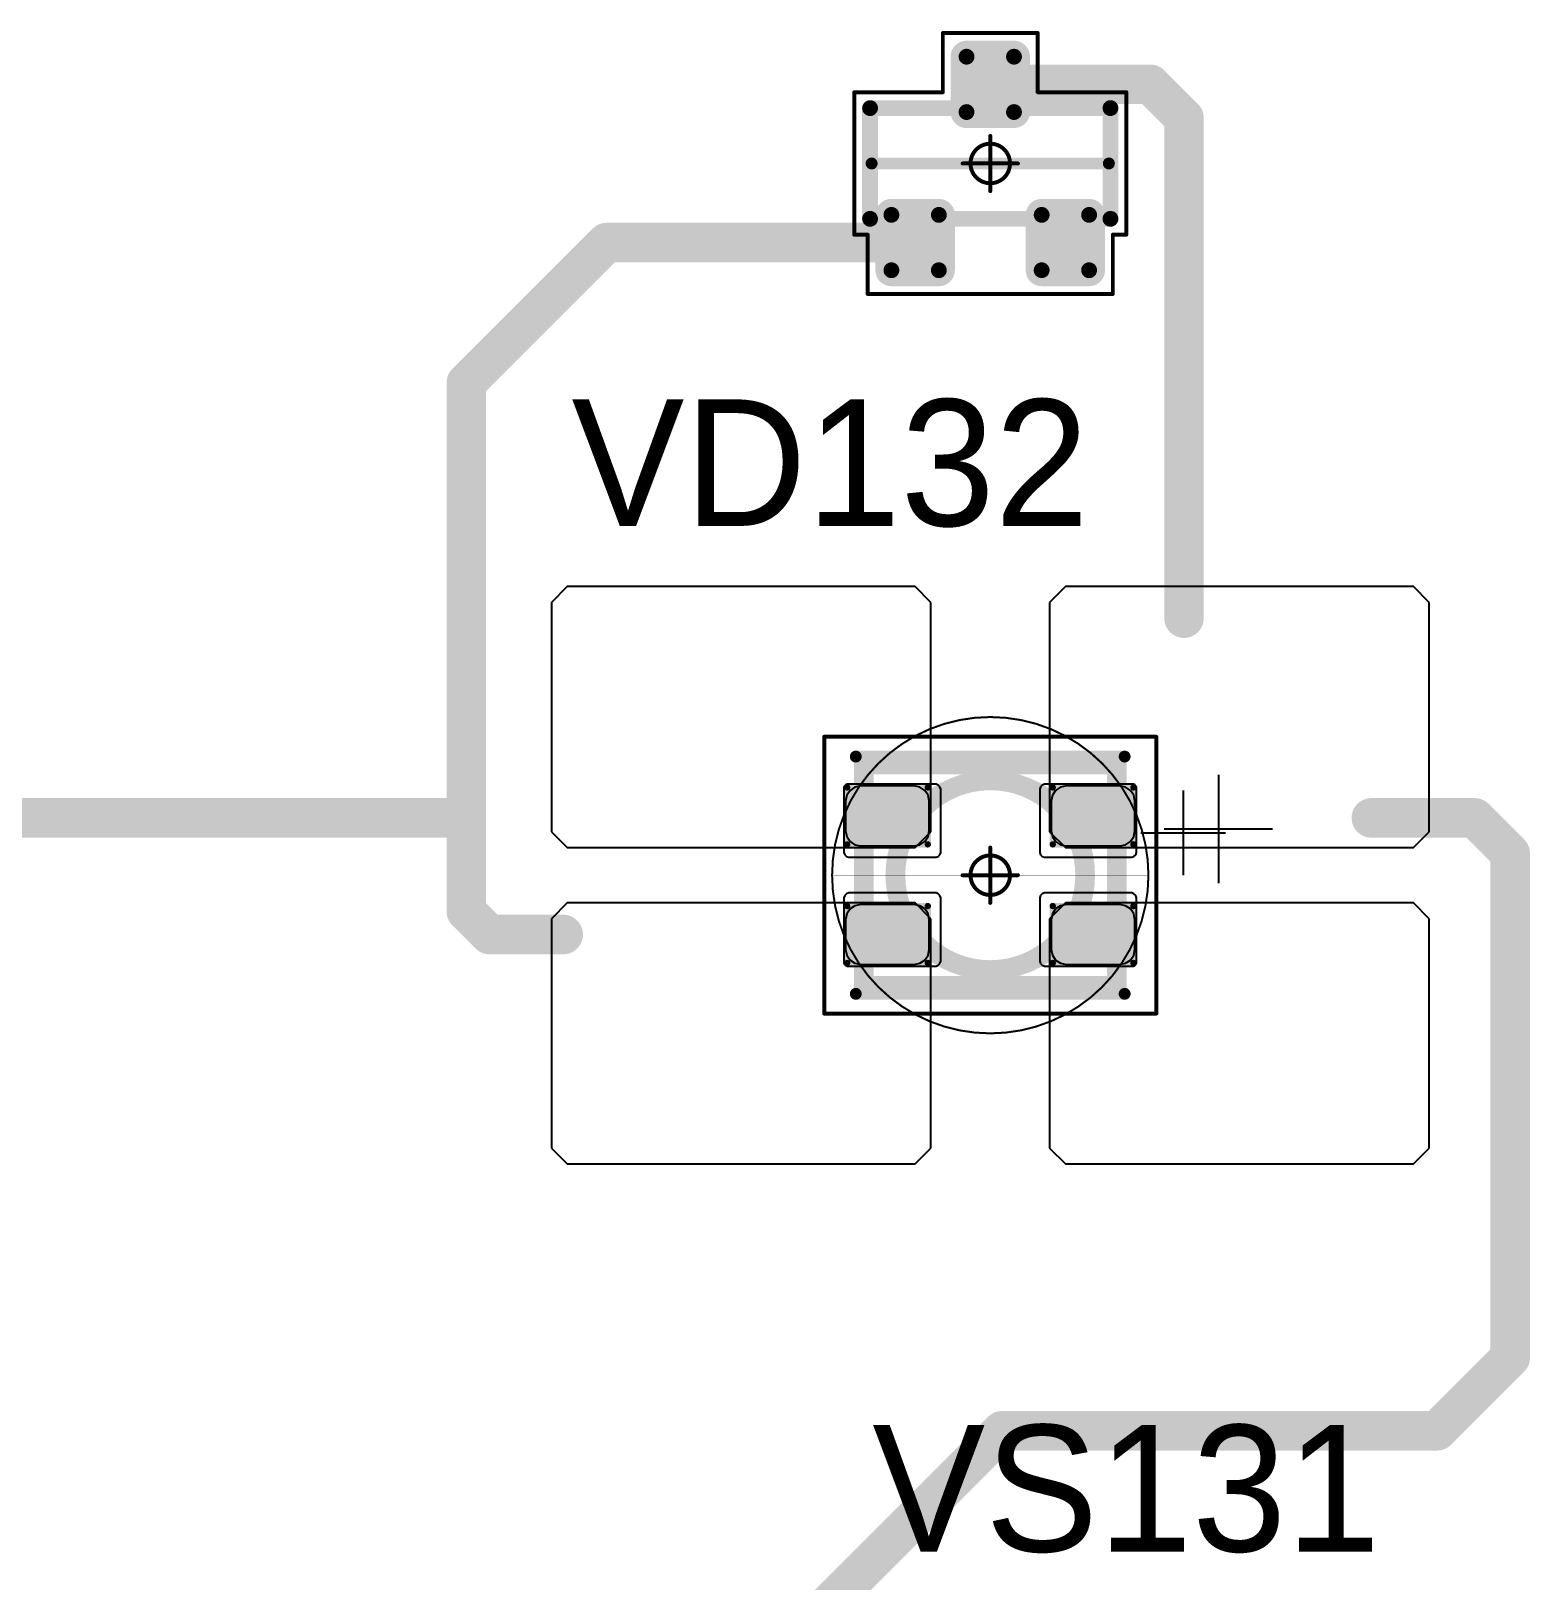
# Model space of a CAD drawing. Header units: millimetres. Extents: x 0 to 400, y 0 to 514.
# Drawn here: x 107.87 to 126.82, y 143.58 to 163.18 of the extents above; entities that cross this region are included whole.
import ezdxf

# ---------------------------------------------------------------- set-up
doc = ezdxf.new("R2010")
doc.units = ezdxf.units.MM
for name, color, linetype in [('Mechanical13', 56, 'Continuous'), ('Mechanical15', 56, 'Continuous'), ('Mechanical2', 216, 'Continuous'), ('TopLayer', 1, 'Continuous'), ('TopOverlay', 2, 'Continuous'), ('TopPaste', 8, 'Continuous'), ('TopSolder', 216, 'Continuous')]:
    doc.layers.add(name, color=color, linetype=linetype)

# ---------------------------------------------------------------- blocks, each defined once
blk = doc.blocks.new('SOT23_50')
at = {"layer": 'Mechanical13', "const_width": 0.2}
for points in [[(-0.7, 1.52), (0.7, 1.52)], [(-0.7, 1.52), (-0.7, -1.52)], [(0.7, 1.52), (0.7, -1.52)], [(-0.7, -1.52), (0.7, -1.52)]]:
    blk.add_lwpolyline(points, dxfattribs=at)
at = {"layer": 'Mechanical13', "const_width": 0.1}
for points in [[(-0.75, 1.52, 1), (-0.65, 1.52, 1)], [(-0.75, 1.52, 1), (-0.65, 1.52, 1)], [(0.65, 1.52, 1), (0.75, 1.52, 1)], [(0.65, 1.52, 1), (0.75, 1.52, 1)], [(-0.75, -1.52, 1), (-0.65, -1.52, 1)], [(-0.75, -1.52, 1), (-0.65, -1.52, 1)], [(0.65, -1.52, 1), (0.75, -1.52, 1)], [(0.65, -1.52, 1), (0.75, -1.52, 1)]]:
    blk.add_lwpolyline(points, format="xyb", close=True, dxfattribs=at)
at = {"layer": 'Mechanical15', "const_width": 0.05}
for points in [[(-1.65, 1.55), (-1.65, -1.55)], [(-1.65, 1.55), (-0.9, 1.55)], [(-0.9, 1.72), (-0.9, 1.55)], [(-0.9, 1.72), (0.9, 1.72)], [(0.9, 1.72), (0.9, 0.6)], [(0.9, 0.6), (1.65, 0.6)], [(1.65, 0.6), (1.65, -0.6)], [(0, 0.35), (0, -0.35)], [(-0.35, 0), (0.35, 0)], [(0.9, -0.6), (1.65, -0.6)], [(0.9, -0.6), (0.9, -1.72)], [(-1.65, -1.55), (-0.9, -1.55)], [(-0.9, -1.55), (-0.9, -1.72)], [(-0.9, -1.72), (0.9, -1.72)]]:
    blk.add_lwpolyline(points, dxfattribs=at)
at = {"layer": 'Mechanical15'}
for points, const_width in [([(-1.662, 1.55, 1), (-1.637, 1.55, 1)], 0.025), ([(-1.662, 1.55, 1), (-1.637, 1.55, 1)], 0.025), ([(-0.913, 1.72, 1), (-0.888, 1.72, 1)], 0.025), ([(-0.913, 1.72, 1), (-0.888, 1.72, 1)], 0.025), ([(-0.913, 1.55, 1), (-0.888, 1.55, 1)], 0.025), ([(-0.913, 1.55, 1), (-0.888, 1.55, 1)], 0.025), ([(0.888, 1.72, 1), (0.913, 1.72, 1)], 0.025), ([(0.888, 1.72, 1), (0.913, 1.72, 1)], 0.025), ([(0.888, 0.6, 1), (0.913, 0.6, 1)], 0.025), ([(0.888, 0.6, 1), (0.913, 0.6, 1)], 0.025), ([(1.637, 0.6, 1), (1.662, 0.6, 1)], 0.025), ([(1.637, 0.6, 1), (1.662, 0.6, 1)], 0.025), ([(0.25, 0, 1), (-0.25, 0, 1)], 0.05), ([(-0.012, 0.35, 1), (0.012, 0.35, 1)], 0.025), ([(-0.362, 0, 1), (-0.337, 0, 1)], 0.025), ([(-0.262, 0, 1), (-0.238, 0, 1)], 0.025), ([(0.238, 0, 1), (0.262, 0, 1)], 0.025), ([(0.337, 0, 1), (0.362, 0, 1)], 0.025), ([(-0.012, -0.35, 1), (0.012, -0.35, 1)], 0.025), ([(0.888, -0.6, 1), (0.913, -0.6, 1)], 0.025), ([(0.888, -0.6, 1), (0.913, -0.6, 1)], 0.025), ([(1.637, -0.6, 1), (1.662, -0.6, 1)], 0.025), ([(1.637, -0.6, 1), (1.662, -0.6, 1)], 0.025), ([(-1.662, -1.55, 1), (-1.637, -1.55, 1)], 0.025), ([(-1.662, -1.55, 1), (-1.637, -1.55, 1)], 0.025), ([(-0.913, -1.55, 1), (-0.888, -1.55, 1)], 0.025), ([(-0.913, -1.55, 1), (-0.888, -1.55, 1)], 0.025), ([(-0.913, -1.72, 1), (-0.888, -1.72, 1)], 0.025), ([(-0.913, -1.72, 1), (-0.888, -1.72, 1)], 0.025), ([(0.888, -1.72, 1), (0.913, -1.72, 1)], 0.025), ([(0.888, -1.72, 1), (0.913, -1.72, 1)], 0.025)]:
    blk.add_lwpolyline(points, format="xyb", close=True, dxfattribs=dict(at, const_width=const_width))
at = {"layer": 'TopLayer', "const_width": 0.1}
for points in [[(-1.4, 1.25, 1), (-1.3, 1.25, 1)], [(-0.7, 1.25, 1), (-0.6, 1.25, 1)], [(-1.4, 0.65, 1), (-1.3, 0.65, 1)], [(-0.7, 0.65, 1), (-0.6, 0.65, 1)], [(0.6, 0.3, 1), (0.7, 0.3, 1)], [(1.3, 0.3, 1), (1.4, 0.3, 1)], [(0.6, -0.3, 1), (0.7, -0.3, 1)], [(1.3, -0.3, 1), (1.4, -0.3, 1)], [(-1.4, -0.65, 1), (-1.3, -0.65, 1)], [(-0.7, -0.65, 1), (-0.6, -0.65, 1)], [(-1.4, -1.25, 1), (-1.3, -1.25, 1)], [(-0.7, -1.25, 1), (-0.6, -1.25, 1)]]:
    blk.add_lwpolyline(points, format="xyb", close=True, dxfattribs=at)
at = {"layer": 'TopLayer'}
for points in [[(-1.45, 1.25), (-1.45, 0.65), (-0.55, 1.25), (-0.55, 0.65)], [(-1.35, 1.35), (-1.35, 0.55), (-0.65, 1.35), (-0.65, 0.55)], [(0.65, 0.4), (0.65, -0.4), (1.35, 0.4), (1.35, -0.4)], [(0.55, 0.3), (0.55, -0.3), (1.45, 0.3), (1.45, -0.3)], [(-1.35, -0.55), (-1.35, -1.35), (-0.65, -0.55), (-0.65, -1.35)], [(-1.45, -0.65), (-1.45, -1.25), (-0.55, -0.65), (-0.55, -1.25)]]:
    blk.add_solid(points, dxfattribs=at)
at = {"layer": 'TopOverlay', "const_width": 0.15}
blk.add_lwpolyline([(0, 1.5), (0, -1.5)], dxfattribs=at)
at = {"layer": 'TopOverlay', "const_width": 0.075}
for points in [[(-0.038, 1.5, 1), (0.038, 1.5, 1)], [(-0.038, -1.5, 1), (0.038, -1.5, 1)]]:
    blk.add_lwpolyline(points, format="xyb", close=True, dxfattribs=at)
at = {"layer": 'TopPaste', "const_width": 0.075}
for points in [[(-1.387, 1.25, 1), (-1.313, 1.25, 1)], [(-0.687, 1.25, 1), (-0.613, 1.25, 1)], [(-1.387, 0.65, 1), (-1.313, 0.65, 1)], [(-0.687, 0.65, 1), (-0.613, 0.65, 1)], [(0.613, 0.3, 1), (0.687, 0.3, 1)], [(1.313, 0.3, 1), (1.387, 0.3, 1)], [(0.613, -0.3, 1), (0.687, -0.3, 1)], [(1.313, -0.3, 1), (1.387, -0.3, 1)], [(-1.387, -0.65, 1), (-1.313, -0.65, 1)], [(-0.687, -0.65, 1), (-0.613, -0.65, 1)], [(-1.387, -1.25, 1), (-1.313, -1.25, 1)], [(-0.687, -1.25, 1), (-0.613, -1.25, 1)]]:
    blk.add_lwpolyline(points, format="xyb", close=True, dxfattribs=at)
at = {"layer": 'TopPaste'}
for points in [[(-1.425, 1.25), (-1.425, 0.65), (-0.575, 1.25), (-0.575, 0.65)], [(-1.35, 1.325), (-1.35, 0.575), (-0.65, 1.325), (-0.65, 0.575)], [(0.575, 0.3), (0.575, -0.3), (1.425, 0.3), (1.425, -0.3)], [(0.65, 0.375), (0.65, -0.375), (1.35, 0.375), (1.35, -0.375)], [(-1.35, -0.575), (-1.35, -1.325), (-0.65, -0.575), (-0.65, -1.325)], [(-1.425, -0.65), (-1.425, -1.25), (-0.575, -0.65), (-0.575, -1.25)]]:
    blk.add_solid(points, dxfattribs=at)
at = {"layer": 'TopSolder', "const_width": 0.202}
for points in [[(-1.451, 1.25, 1), (-1.249, 1.25, 1)], [(-0.751, 1.25, 1), (-0.549, 1.25, 1)], [(-1.451, 0.65, 1), (-1.249, 0.65, 1)], [(-0.751, 0.65, 1), (-0.549, 0.65, 1)], [(0.549, 0.3, 1), (0.751, 0.3, 1)], [(1.249, 0.3, 1), (1.451, 0.3, 1)], [(0.549, -0.3, 1), (0.751, -0.3, 1)], [(1.249, -0.3, 1), (1.451, -0.3, 1)], [(-1.451, -0.65, 1), (-1.249, -0.65, 1)], [(-0.751, -0.65, 1), (-0.549, -0.65, 1)], [(-1.451, -1.25, 1), (-1.249, -1.25, 1)], [(-0.751, -1.25, 1), (-0.549, -1.25, 1)]]:
    blk.add_lwpolyline(points, format="xyb", close=True, dxfattribs=at)
at = {"layer": 'TopSolder'}
for points in [[(-1.35, 1.452), (-1.35, 0.448), (-0.65, 1.452), (-0.65, 0.448)], [(-1.552, 1.25), (-1.552, 0.65), (-0.448, 1.25), (-0.448, 0.65)], [(0.65, 0.502), (0.65, -0.502), (1.35, 0.502), (1.35, -0.502)], [(0.448, 0.3), (0.448, -0.3), (1.552, 0.3), (1.552, -0.3)], [(-1.35, -0.448), (-1.35, -1.452), (-0.65, -0.448), (-0.65, -1.452)], [(-1.552, -0.65), (-1.552, -1.25), (-0.448, -0.65), (-0.448, -1.25)]]:
    blk.add_solid(points, dxfattribs=at)
blk = doc.blocks.new('E65F_223')
at = {"layer": 'Mechanical13'}
for p, q in [((2.441, 1.071), (2.441, 0)), ((1.905, 0.536), (2.976, 0.536))]:
    blk.add_line(p, q, dxfattribs=at)
at = {"layer": 'Mechanical13', "const_width": 0.25}
for points in [[(-1.6, -1.4), (-1.6, 1.4)], [(-1.6, 1.4), (1.6, 1.4)], [(1.6, -1.4), (1.6, 1.4)], [(-1.6, -1.4), (1.6, -1.4)]]:
    blk.add_lwpolyline(points, dxfattribs=at)
at = {"layer": 'Mechanical13'}
for points, const_width in [([(-1.663, 1.4, 1), (-1.538, 1.4, 1)], 0.125), ([(-1.663, 1.4, 1), (-1.538, 1.4, 1)], 0.125), ([(1.537, 1.4, 1), (1.662, 1.4, 1)], 0.125), ([(1.537, 1.4, 1), (1.662, 1.4, 1)], 0.125), ([(1.2, 0, 1), (-1.2, 0, 1)], 0.25), ([(-1.263, 0, 1), (-1.138, 0, 1)], 0.125), ([(1.137, 0, 1), (1.262, 0, 1)], 0.125), ([(-1.663, -1.4, 1), (-1.538, -1.4, 1)], 0.125), ([(-1.663, -1.4, 1), (-1.538, -1.4, 1)], 0.125), ([(1.537, -1.4, 1), (1.662, -1.4, 1)], 0.125), ([(1.537, -1.4, 1), (1.662, -1.4, 1)], 0.125)]:
    blk.add_lwpolyline(points, format="xyb", close=True, dxfattribs=dict(at, const_width=const_width))
at = {"layer": 'Mechanical15', "const_width": 0.05}
for points in [[(-2.1, 1.75), (2.1, 1.75)], [(-2.1, -1.75), (-2.1, 1.75)], [(2.1, -1.75), (2.1, 1.75)], [(0, -0.35), (0, 0.35)], [(0, -0.35), (0, 0.35)], [(-0.35, 0), (0.35, 0)], [(-0.35, 0), (0.35, 0)], [(-2.1, -1.75), (2.1, -1.75)]]:
    blk.add_lwpolyline(points, dxfattribs=at)
at = {"layer": 'Mechanical15'}
for points, const_width in [([(-2.113, 1.75, 1), (-2.088, 1.75, 1)], 0.025), ([(-2.113, 1.75, 1), (-2.088, 1.75, 1)], 0.025), ([(2.087, 1.75, 1), (2.112, 1.75, 1)], 0.025), ([(2.087, 1.75, 1), (2.112, 1.75, 1)], 0.025), ([(0.25, 0, 1), (-0.25, 0, 1)], 0.05), ([(0.25, 0, 1), (-0.25, 0, 1)], 0.05), ([(-0.013, 0.35, 1), (0.012, 0.35, 1)], 0.025), ([(-0.013, 0.35, 1), (0.012, 0.35, 1)], 0.025), ([(-0.363, 0, 1), (-0.338, 0, 1)], 0.025), ([(-0.363, 0, 1), (-0.338, 0, 1)], 0.025), ([(-0.263, 0, 1), (-0.238, 0, 1)], 0.025), ([(-0.263, 0, 1), (-0.238, 0, 1)], 0.025), ([(0.237, 0, 1), (0.262, 0, 1)], 0.025), ([(0.237, 0, 1), (0.262, 0, 1)], 0.025), ([(0.337, 0, 1), (0.362, 0, 1)], 0.025), ([(0.337, 0, 1), (0.362, 0, 1)], 0.025), ([(-0.013, -0.35, 1), (0.012, -0.35, 1)], 0.025), ([(-0.013, -0.35, 1), (0.012, -0.35, 1)], 0.025), ([(-2.113, -1.75, 1), (-2.088, -1.75, 1)], 0.025), ([(-2.113, -1.75, 1), (-2.088, -1.75, 1)], 0.025), ([(2.087, -1.75, 1), (2.112, -1.75, 1)], 0.025), ([(2.087, -1.75, 1), (2.112, -1.75, 1)], 0.025)]:
    blk.add_lwpolyline(points, format="xyb", close=True, dxfattribs=dict(at, const_width=const_width))
at = {"layer": 'TopLayer'}
for p, q in [((-5.35, 3.65), (-5.55, 3.45)), ((-0.95, 3.65), (-5.35, 3.65)), ((-5.35, 3.65), (-5.35, 3.65)), ((-0.75, 3.45), (-0.95, 3.65)), ((0.95, 3.65), (0.75, 3.45)), ((5.35, 3.65), (0.95, 3.65)), ((0.95, 3.65), (0.95, 3.65)), ((5.55, 3.45), (5.35, 3.65)), ((-5.55, 3.45), (-5.55, 3.45)), ((-5.55, 3.45), (-5.55, 0.55)), ((-0.75, 0.55), (-0.75, 3.45)), ((0.75, 3.45), (0.75, 3.45)), ((0.75, 3.45), (0.75, 0.55)), ((5.55, 0.55), (5.55, 3.45)), ((-5.55, 0.55), (-5.35, 0.35)), ((-0.95, 0.35), (-0.75, 0.55)), ((0.75, 0.55), (0.95, 0.35)), ((5.35, 0.35), (5.55, 0.55)), ((-5.35, 0.35), (-0.95, 0.35)), ((0.95, 0.35), (5.35, 0.35)), ((-5.35, -0.35), (-5.55, -0.55)), ((-0.95, -0.35), (-5.35, -0.35)), ((-5.35, -0.35), (-5.35, -0.35)), ((-0.75, -0.55), (-0.95, -0.35)), ((0.95, -0.35), (0.75, -0.55)), ((5.35, -0.35), (0.95, -0.35)), ((0.95, -0.35), (0.95, -0.35)), ((5.55, -0.55), (5.35, -0.35)), ((-5.55, -0.55), (-5.55, -0.55)), ((-5.55, -0.55), (-5.55, -3.45)), ((-0.75, -3.45), (-0.75, -0.55)), ((0.75, -0.55), (0.75, -0.55)), ((0.75, -0.55), (0.75, -3.45)), ((5.55, -3.45), (5.55, -0.55)), ((-5.55, -3.45), (-5.35, -3.65)), ((-0.95, -3.65), (-0.75, -3.45)), ((0.75, -3.45), (0.95, -3.65)), ((5.35, -3.65), (5.55, -3.45)), ((-5.35, -3.65), (-0.95, -3.65)), ((0.95, -3.65), (5.35, -3.65))]:
    blk.add_line(p, q, dxfattribs=at)
at = {"layer": 'TopLayer', "const_width": 0.04}
for points in [[(-1.83, 1.11, 1), (-1.79, 1.11, 1)], [(-0.81, 1.11, 1), (-0.77, 1.11, 1)], [(0.77, 1.11, 1), (0.81, 1.11, 1)], [(1.79, 1.11, 1), (1.83, 1.11, 1)], [(-1.83, 0.39, 1), (-1.79, 0.39, 1)], [(-0.81, 0.39, 1), (-0.77, 0.39, 1)], [(0.77, 0.39, 1), (0.81, 0.39, 1)], [(1.79, 0.39, 1), (1.83, 0.39, 1)], [(-1.83, -0.39, 1), (-1.79, -0.39, 1)], [(-0.81, -0.39, 1), (-0.77, -0.39, 1)], [(0.77, -0.39, 1), (0.81, -0.39, 1)], [(1.79, -0.39, 1), (1.83, -0.39, 1)], [(-1.83, -1.11, 1), (-1.79, -1.11, 1)], [(-0.81, -1.11, 1), (-0.77, -1.11, 1)], [(0.77, -1.11, 1), (0.81, -1.11, 1)], [(1.79, -1.11, 1), (1.83, -1.11, 1)]]:
    blk.add_lwpolyline(points, format="xyb", close=True, dxfattribs=at)
at = {"layer": 'TopLayer'}
for points in [[(-1.85, 1.11), (-1.85, 0.39), (-0.75, 1.11), (-0.75, 0.39)], [(-1.81, 1.15), (-1.81, 0.35), (-0.79, 1.15), (-0.79, 0.35)], [(0.75, 1.11), (0.75, 0.39), (1.85, 1.11), (1.85, 0.39)], [(0.79, 1.15), (0.79, 0.35), (1.81, 1.15), (1.81, 0.35)], [(-1.85, -0.39), (-1.85, -1.11), (-0.75, -0.39), (-0.75, -1.11)], [(-1.81, -0.35), (-1.81, -1.15), (-0.79, -0.35), (-0.79, -1.15)], [(0.75, -0.39), (0.75, -1.11), (1.85, -0.39), (1.85, -1.11)], [(0.79, -0.35), (0.79, -1.15), (1.81, -0.35), (1.81, -1.15)]]:
    blk.add_solid(points, dxfattribs=at)
at = {"layer": 'TopOverlay'}
for p, q in [((2.886, 1.271), (2.886, -0.1)), ((2.2, 0.586), (3.571, 0.586))]:
    blk.add_line(p, q, dxfattribs=at)
at = {"layer": 'TopOverlay', "const_width": 0.15}
for points in [[(-1.7, 1.5), (1.7, 1.5)], [(-1.7, -1.5), (1.7, -1.5)]]:
    blk.add_lwpolyline(points, dxfattribs=at)
at = {"layer": 'TopOverlay', "const_width": 0.075}
for points in [[(-1.738, 1.5, 1), (-1.663, 1.5, 1)], [(1.662, 1.5, 1), (1.737, 1.5, 1)], [(-1.738, -1.5, 1), (-1.663, -1.5, 1)], [(1.662, -1.5, 1), (1.737, -1.5, 1)]]:
    blk.add_lwpolyline(points, format="xyb", close=True, dxfattribs=at)
at = {"layer": 'TopPaste'}
for p, q in [((-1.814, 1.011), (-1.829, 0.938)), ((-1.773, 1.073), (-1.814, 1.011)), ((-1.711, 1.114), (-1.773, 1.073)), ((-1.638, 1.129), (-1.711, 1.114)), ((-0.963, 1.129), (-1.638, 1.129)), ((-0.889, 1.114), (-0.963, 1.129)), ((-0.827, 1.073), (-0.889, 1.114)), ((-0.786, 1.011), (-0.827, 1.073)), ((-0.771, 0.938), (-0.786, 1.011)), ((0.786, 1.011), (0.771, 0.938)), ((0.827, 1.073), (0.786, 1.011)), ((0.889, 1.114), (0.827, 1.073)), ((0.962, 1.129), (0.889, 1.114)), ((1.637, 1.129), (0.962, 1.129)), ((1.711, 1.114), (1.637, 1.129)), ((1.773, 1.073), (1.711, 1.114)), ((1.814, 1.011), (1.773, 1.073)), ((1.829, 0.938), (1.814, 1.011)), ((-1.829, 0.938), (-1.829, 0.563)), ((-0.771, 0.563), (-0.771, 0.938)), ((0.771, 0.938), (0.771, 0.563)), ((1.829, 0.563), (1.829, 0.938)), ((-1.829, 0.563), (-1.814, 0.489)), ((-1.814, 0.489), (-1.773, 0.427)), ((-1.773, 0.427), (-1.711, 0.386)), ((-0.889, 0.386), (-0.827, 0.427)), ((-0.827, 0.427), (-0.786, 0.489)), ((-0.786, 0.489), (-0.771, 0.563)), ((0.771, 0.563), (0.786, 0.489)), ((0.786, 0.489), (0.827, 0.427)), ((0.827, 0.427), (0.889, 0.386)), ((1.711, 0.386), (1.773, 0.427)), ((1.773, 0.427), (1.814, 0.489)), ((1.814, 0.489), (1.829, 0.563)), ((-1.711, 0.386), (-1.638, 0.371)), ((-1.638, 0.371), (-0.963, 0.371)), ((-0.963, 0.371), (-0.889, 0.386)), ((0.889, 0.386), (0.962, 0.371)), ((0.962, 0.371), (1.637, 0.371)), ((1.637, 0.371), (1.711, 0.386)), ((-1.711, -0.386), (-1.773, -0.427)), ((-1.638, -0.371), (-1.711, -0.386)), ((-0.963, -0.371), (-1.638, -0.371)), ((-0.889, -0.386), (-0.963, -0.371)), ((-0.827, -0.427), (-0.889, -0.386)), ((0.889, -0.386), (0.827, -0.427)), ((0.962, -0.371), (0.889, -0.386)), ((1.637, -0.371), (0.962, -0.371)), ((1.711, -0.386), (1.637, -0.371)), ((1.773, -0.427), (1.711, -0.386)), ((-1.814, -0.489), (-1.829, -0.563)), ((-1.829, -0.563), (-1.829, -0.938)), ((-1.773, -0.427), (-1.814, -0.489)), ((-0.786, -0.489), (-0.827, -0.427)), ((-0.771, -0.563), (-0.786, -0.489)), ((-0.771, -0.938), (-0.771, -0.563)), ((0.786, -0.489), (0.771, -0.563)), ((0.771, -0.563), (0.771, -0.938)), ((0.827, -0.427), (0.786, -0.489)), ((1.814, -0.489), (1.773, -0.427)), ((1.829, -0.563), (1.814, -0.489)), ((1.829, -0.938), (1.829, -0.563)), ((-1.829, -0.938), (-1.814, -1.011)), ((-0.786, -1.011), (-0.771, -0.938)), ((0.771, -0.938), (0.786, -1.011)), ((1.814, -1.011), (1.829, -0.938)), ((-1.814, -1.011), (-1.773, -1.073)), ((-1.773, -1.073), (-1.711, -1.114)), ((-1.711, -1.114), (-1.638, -1.129)), ((-1.638, -1.129), (-0.963, -1.129)), ((-0.963, -1.129), (-0.889, -1.114)), ((-0.889, -1.114), (-0.827, -1.073)), ((-0.827, -1.073), (-0.786, -1.011)), ((0.786, -1.011), (0.827, -1.073)), ((0.827, -1.073), (0.889, -1.114)), ((0.889, -1.114), (0.962, -1.129)), ((0.962, -1.129), (1.637, -1.129)), ((1.637, -1.129), (1.711, -1.114)), ((1.711, -1.114), (1.773, -1.073)), ((1.773, -1.073), (1.814, -1.011))]:
    blk.add_line(p, q, dxfattribs=at)
at = {"layer": 'TopSolder'}
for p, q in [((-1.842, 1.129), (-1.85, 1.111)), ((-1.85, 1.111), (-1.85, 1.101)), ((-1.85, 1.101), (-1.85, 1.101)), ((-1.85, 1.101), (-1.85, 0.301)), ((-1.828, 1.143), (-1.842, 1.129)), ((-1.81, 1.151), (-1.828, 1.143)), ((-1.8, 1.151), (-1.81, 1.151)), ((-0.7, 1.151), (-1.8, 1.151)), ((-0.685, 1.151), (-0.7, 1.151)), ((-0.7, 1.151), (-0.7, 1.151)), ((-0.658, 1.139), (-0.685, 1.151)), ((-0.636, 1.118), (-0.658, 1.139)), ((-0.625, 1.09), (-0.636, 1.118)), ((-0.625, 1.076), (-0.625, 1.09)), ((-0.625, 0.301), (-0.625, 1.076)), ((0.636, 1.118), (0.625, 1.09)), ((0.625, 1.09), (0.625, 1.076)), ((0.625, 1.076), (0.625, 1.076)), ((0.625, 1.076), (0.625, 0.301)), ((0.657, 1.139), (0.636, 1.118)), ((0.685, 1.151), (0.657, 1.139)), ((0.7, 1.151), (0.685, 1.151)), ((1.8, 1.151), (0.7, 1.151)), ((1.81, 1.151), (1.8, 1.151)), ((1.8, 1.151), (1.8, 1.151)), ((1.828, 1.143), (1.81, 1.151)), ((1.842, 1.129), (1.828, 1.143)), ((1.85, 1.111), (1.842, 1.129)), ((1.85, 1.101), (1.85, 1.111)), ((1.85, 0.301), (1.85, 1.101)), ((-1.85, 0.301), (-1.85, 0.286)), ((-1.85, 0.286), (-1.839, 0.258)), ((-1.839, 0.258), (-1.818, 0.237)), ((-1.818, 0.237), (-1.79, 0.226)), ((-1.79, 0.226), (-1.775, 0.226)), ((-1.775, 0.226), (-1.775, 0.226)), ((-1.775, 0.226), (-0.7, 0.226)), ((-0.7, 0.226), (-0.685, 0.226)), ((-0.685, 0.226), (-0.658, 0.237)), ((-0.658, 0.237), (-0.636, 0.258)), ((-0.636, 0.258), (-0.625, 0.286)), ((-0.625, 0.286), (-0.625, 0.301)), ((-0.625, 0.301), (-0.625, 0.301)), ((0.625, 0.301), (0.625, 0.286)), ((0.625, 0.286), (0.636, 0.258)), ((0.636, 0.258), (0.657, 0.237)), ((0.657, 0.237), (0.685, 0.226)), ((0.685, 0.226), (0.7, 0.226)), ((0.7, 0.226), (0.7, 0.226)), ((0.7, 0.226), (1.775, 0.226)), ((1.775, 0.226), (1.79, 0.226)), ((1.79, 0.226), (1.817, 0.237)), ((1.817, 0.237), (1.839, 0.258)), ((1.839, 0.258), (1.85, 0.286)), ((1.85, 0.286), (1.85, 0.301)), ((1.85, 0.301), (1.85, 0.301)), ((-1.839, -0.257), (-1.85, -0.285)), ((-1.85, -0.285), (-1.85, -0.299)), ((-1.85, -0.299), (-1.85, -0.299)), ((-1.85, -0.299), (-1.85, -1.099)), ((-1.818, -0.236), (-1.839, -0.257)), ((-1.79, -0.224), (-1.818, -0.236)), ((-1.775, -0.224), (-1.79, -0.224)), ((-0.7, -0.224), (-1.775, -0.224)), ((-0.685, -0.224), (-0.7, -0.224)), ((-0.7, -0.224), (-0.7, -0.224)), ((-0.658, -0.236), (-0.685, -0.224)), ((-0.636, -0.257), (-0.658, -0.236)), ((-0.625, -0.285), (-0.636, -0.257)), ((-0.625, -0.299), (-0.625, -0.285)), ((-0.625, -1.074), (-0.625, -0.299)), ((0.636, -0.257), (0.625, -0.285)), ((0.625, -0.285), (0.625, -0.299)), ((0.625, -0.299), (0.625, -0.299)), ((0.625, -0.299), (0.625, -1.074)), ((0.657, -0.236), (0.636, -0.257)), ((0.685, -0.224), (0.657, -0.236)), ((0.7, -0.224), (0.685, -0.224)), ((1.775, -0.224), (0.7, -0.224)), ((1.79, -0.224), (1.775, -0.224)), ((1.775, -0.224), (1.775, -0.224)), ((1.817, -0.236), (1.79, -0.224)), ((1.839, -0.257), (1.817, -0.236)), ((1.85, -0.285), (1.839, -0.257)), ((1.85, -0.299), (1.85, -0.285)), ((1.85, -1.099), (1.85, -0.299)), ((-1.85, -1.099), (-1.85, -1.109)), ((-1.85, -1.109), (-1.842, -1.128)), ((-1.842, -1.128), (-1.828, -1.142)), ((-1.828, -1.142), (-1.81, -1.149)), ((-1.81, -1.149), (-1.8, -1.149)), ((-1.8, -1.149), (-0.7, -1.149)), ((-1.8, -1.149), (-1.8, -1.149)), ((-0.7, -1.149), (-0.685, -1.149)), ((-0.685, -1.149), (-0.658, -1.138)), ((-0.658, -1.138), (-0.636, -1.117)), ((-0.636, -1.117), (-0.625, -1.089)), ((-0.625, -1.089), (-0.625, -1.074)), ((-0.625, -1.074), (-0.625, -1.074)), ((0.625, -1.074), (0.625, -1.089)), ((0.625, -1.089), (0.636, -1.117)), ((0.636, -1.117), (0.657, -1.138)), ((0.657, -1.138), (0.685, -1.149)), ((0.685, -1.149), (0.7, -1.149)), ((0.7, -1.149), (1.8, -1.149)), ((0.7, -1.149), (0.7, -1.149)), ((1.8, -1.149), (1.81, -1.149)), ((1.81, -1.149), (1.828, -1.142)), ((1.828, -1.142), (1.842, -1.128)), ((1.842, -1.128), (1.85, -1.109)), ((1.85, -1.109), (1.85, -1.099)), ((1.85, -1.099), (1.85, -1.099))]:
    blk.add_line(p, q, dxfattribs=at)

msp = doc.modelspace()

# ---------------------------------------------------------------- linework, layer by layer
at = {"layer": 'Mechanical2'}
for points, const_width in [([(122, 152.5, 1), (118, 152.5, 1)], 0.0254), ([(120, 154.5, 1), (120, 154.5, 1)], 0.0005), ([(117.994, 152.5, 1), (118.006, 152.5, 1)], 0.0127), ([(118, 152.5, 1), (118, 152.5, 1)], 0.0005), ([(121.994, 152.5, 1), (122.006, 152.5, 1)], 0.0127), ([(122, 152.5, 1), (122, 152.5, 1)], 0.0005), ([(120, 150.5, 1), (120, 150.5, 1)], 0.0005)]:
    msp.add_lwpolyline(points, format="xyb", close=True, dxfattribs=dict(at, const_width=const_width))
at = {"layer": 'Mechanical2', "const_width": 0.001}
for points in [[(120, 150.5), (120, 154.5)], [(118, 152.5), (122, 152.5)]]:
    msp.add_lwpolyline(points, dxfattribs=at)
at = {"layer": 'TopLayer', "const_width": 0.5}
for points in [[(120, 162.5), (122.025, 162.5)], [(122.025, 162.5), (122.45, 162.075)], [(122.45, 155.75), (122.45, 162.075)], [(113.375, 158.725), (115.15, 160.5)], [(115.15, 160.5), (119.05, 160.5)], [(113.375, 153.15), (113.375, 158.725)], [(104.675, 153.225), (113.3, 153.225)], [(113.3, 153.225), (113.375, 153.15)], [(124.819, 153.225), (126.125, 153.225)], [(126.125, 153.225), (126.575, 152.775)], [(113.375, 152.043), (113.375, 153.15)], [(126.575, 146.4), (126.575, 152.775)], [(113.375, 152.043), (113.668, 151.75)], [(113.668, 151.75), (114.6, 151.75)], [(125.65, 145.475), (126.575, 146.4)], [(117.65, 142.975), (120.15, 145.475)], [(120.15, 145.475), (125.65, 145.475)]]:
    msp.add_lwpolyline(points, dxfattribs=at)
at = {"layer": 'TopLayer', "const_width": 0.25}
for points in [[(119.875, 162.5, 1), (120.125, 162.5, 1)], [(121.9, 162.5, 1), (122.15, 162.5, 1)], [(121.9, 162.5, 1), (122.15, 162.5, 1)], [(122.325, 162.075, 1), (122.575, 162.075, 1)], [(122.325, 162.075, 1), (122.575, 162.075, 1)], [(115.025, 160.5, 1), (115.275, 160.5, 1)], [(115.025, 160.5, 1), (115.275, 160.5, 1)], [(118.925, 160.5, 1), (119.175, 160.5, 1)], [(113.25, 158.725, 1), (113.5, 158.725, 1)], [(113.25, 158.725, 1), (113.5, 158.725, 1)], [(122.325, 155.75, 1), (122.575, 155.75, 1)], [(113.175, 153.225, 1), (113.425, 153.225, 1)], [(113.175, 153.225, 1), (113.425, 153.225, 1)], [(124.694, 153.225, 1), (124.944, 153.225, 1)], [(126, 153.225, 1), (126.25, 153.225, 1)], [(126, 153.225, 1), (126.25, 153.225, 1)], [(113.25, 153.15, 1), (113.5, 153.15, 1)], [(113.25, 153.15, 1), (113.5, 153.15, 1)], [(113.25, 153.15, 1), (113.5, 153.15, 1)], [(126.45, 152.775, 1), (126.7, 152.775, 1)], [(126.45, 152.775, 1), (126.7, 152.775, 1)], [(113.25, 152.043, 1), (113.5, 152.043, 1)], [(113.25, 152.043, 1), (113.5, 152.043, 1)], [(113.543, 151.75, 1), (113.793, 151.75, 1)], [(113.543, 151.75, 1), (113.793, 151.75, 1)], [(114.475, 151.75, 1), (114.725, 151.75, 1)], [(126.45, 146.4, 1), (126.7, 146.4, 1)], [(126.45, 146.4, 1), (126.7, 146.4, 1)], [(120.025, 145.475, 1), (120.275, 145.475, 1)], [(120.025, 145.475, 1), (120.275, 145.475, 1)], [(125.525, 145.475, 1), (125.775, 145.475, 1)], [(125.525, 145.475, 1), (125.775, 145.475, 1)]]:
    msp.add_lwpolyline(points, format="xyb", close=True, dxfattribs=at)

# ---------------------------------------------------------------- block references
for name, p, rotation in [('SOT23_50', (120, 161.5), 90), ('E65F_223', (120, 152.5), 360)]:
    msp.add_blockref(name, p, dxfattribs=dict(rotation=rotation))

# ---------------------------------------------------------------- texts
at = {"layer": 'TopOverlay'}
for s, p in [('VD132', (114.705, 156.917)), ('VS131', (118.509, 143.948))]:
    msp.add_text(s, height=1.6, dxfattribs=at).set_placement(p)

doc.saveas('drawing.dxf')
